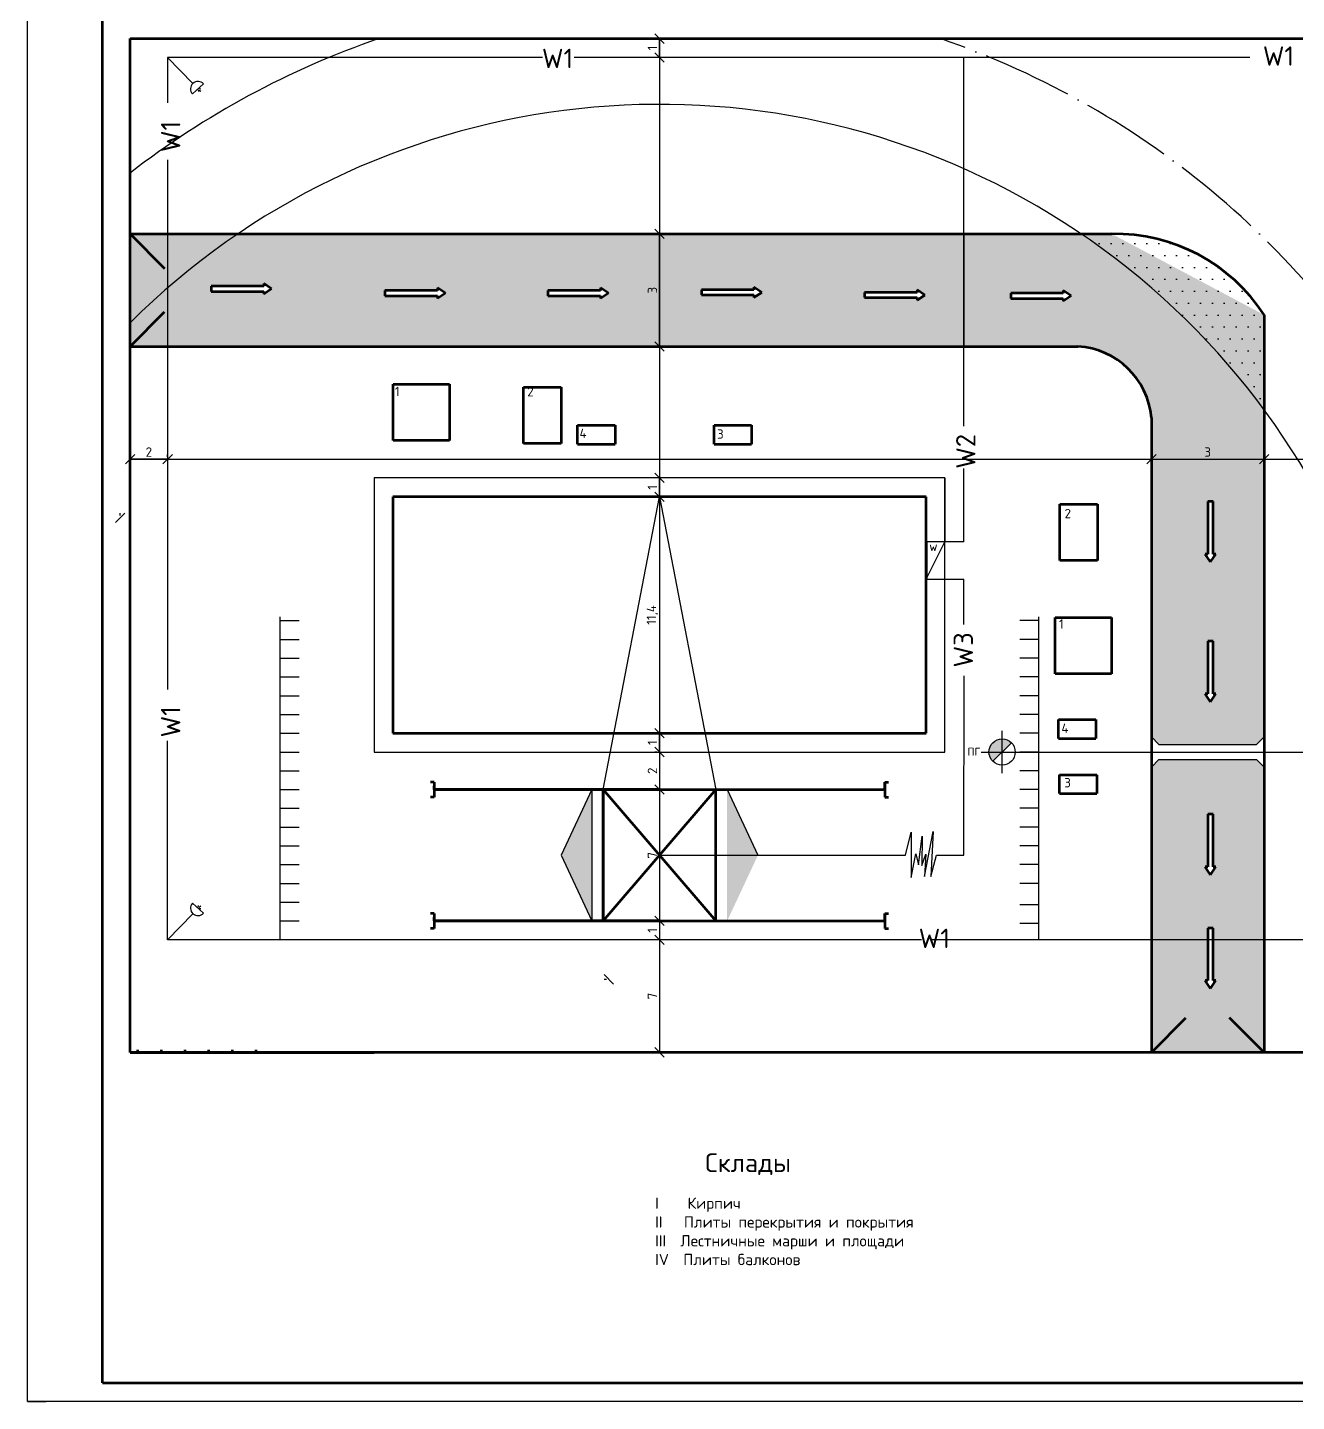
# Model space of a CAD drawing. Header units: millimetres. Extents: x 1612 to 3384, y 1003 to 1844.
# Drawn here: x 2789.6 to 3127.6, y 1002.8 to 1368.8 of the extents above; entities that cross this region are included whole.
import ezdxf

# ---------------------------------------------------------------- set-up
doc = ezdxf.new("R2010")
doc.units = ezdxf.units.MM
doc.linetypes.add('ACAD_ISO04W100', pattern=[30, 24, -3, 0, -3])
doc.layers.add('жирный', color=7, linetype='Continuous', lineweight=60)
doc.styles.add('стиль3', font='isocpeur.ttf')
pattern_1 = [(0, (0, 0), (1.5875, 3.175), [0, -3.175])]

# ---------------------------------------------------------------- blocks, each defined once
blk = doc.blocks.new('_Oblique')
at = {"color": 0, "linetype": 'ByBlock', "lineweight": -2}
blk.add_line((-0.5, -0.5), (0.5, 0.5), dxfattribs=at)

msp = doc.modelspace()

# ---------------------------------------------------------------- hatches: boundary and pattern name
h = msp.add_hatch()
h.set_pattern_fill('DOTS', color=256, scale=2, style=0)
h.set_pattern_definition(pattern_1)
h.paths.add_polyline_path([(2826.918892165882, 1299.462035875211, 0.01706264699127615), (2816.918892165882, 1290.176710560851), (2816.918892165882, 1283.847635251291), (2826.918892165882, 1283.847635251291)])
h.paths.add_polyline_path([(2826.918892165882, 1313.847635251291), (2816.918892165882, 1313.847635251291), (2816.918892165882, 1290.176710560851, -0.01706264699127618), (2826.918892165882, 1299.462035875211)])
h.paths.add_polyline_path([(2957.918892165882, 1313.847635251291), (2845.640308765295, 1313.847635251291, 0.02953837753213298), (2826.918892165882, 1299.462035875211), (2826.918892165882, 1283.847635251291), (2957.918892165882, 1283.847635251291)])
h.paths.add_polyline_path([(2852.505595892581, 1300.620009639753), (2854.605595892582, 1299.220009639753), (2852.505595892581, 1297.820009639753), (2852.505595892581, 1298.520009639753), (2838.505595892582, 1298.520009639753), (2838.505595892582, 1299.920009639753), (2852.505595892581, 1299.920009639753)], flags=16)
h.paths.add_polyline_path([(2884.775808800989, 1298.740443152236), (2898.775808800988, 1298.740443152236), (2898.775808800988, 1299.440443152236), (2900.875808800988, 1298.040443152236), (2898.775808800988, 1296.640443152236), (2898.775808800988, 1297.340443152236), (2884.775808800989, 1297.340443152236)], flags=16)
h.paths.add_polyline_path([(2928.213245288951, 1298.740443152236), (2942.21324528895, 1298.740443152236), (2942.21324528895, 1299.440443152236), (2944.31324528895, 1298.040443152236), (2942.21324528895, 1296.640443152236), (2942.21324528895, 1297.340443152236), (2928.213245288951, 1297.340443152236)], flags=16)
h.paths.add_polyline_path([(2845.640308765295, 1313.847635251291), (2826.918892165882, 1313.847635251291), (2826.918892165882, 1299.462035875211, -0.02953837753213295)], flags=17)
h.paths.add_polyline_path([(3038.918892165882, 1313.847635251291), (2957.918892165882, 1313.847635251291), (2957.918892165882, 1283.847635251291), (3038.918892165882, 1283.847635251291)])
h.paths.add_polyline_path([(2983.053803604432, 1299.676383393811), (2985.153803604432, 1298.276383393811), (2983.053803604432, 1296.876383393811), (2983.053803604432, 1297.576383393811), (2969.053803604433, 1297.576383393811), (2969.053803604433, 1298.976383393811), (2983.053803604432, 1298.976383393811)], flags=16)
h.paths.add_polyline_path([(3012.491140220141, 1298.268607575874), (3026.491140220141, 1298.268607575874), (3026.491140220141, 1298.968607575874), (3028.591140220141, 1297.568607575874), (3026.491140220141, 1296.168607575874), (3026.491140220141, 1296.868607575874), (3012.491140220141, 1296.868607575874)], flags=16)
h.paths.add_polyline_path([(3051.443214212735, 1298.032712241088), (3065.443214212734, 1298.032712241088), (3065.443214212734, 1298.732712241087), (3067.543214212735, 1297.332712241087), (3065.443214212734, 1295.932712241088), (3065.443214212734, 1296.632712241088), (3051.443214212735, 1296.632712241088)], flags=16)
h.paths.add_polyline_path([(3118.918892165882, 1292.278605199114), (3078.340257743644, 1313.847635251291), (3070.213360497056, 1313.847635251291, -0.08507751230552962), (3118.918892165882, 1267.008883707233)], flags=17)
h.paths.add_polyline_path([(3118.918892165882, 1253.847635251291), (3088.918892165882, 1253.847635251291), (3088.918892165882, 1179.847635251291), (3090.918892165882, 1177.847635251291), (3116.918892165882, 1177.847635251291), (3118.918892165882, 1179.847635251291)])
h.paths.add_polyline_path([(3105.358306610931, 1242.569738903089), (3105.358306610931, 1228.56973890309), (3106.05830661093, 1228.56973890309), (3104.658306610931, 1226.469738903089), (3103.258306610931, 1228.56973890309), (3103.958306610931, 1228.56973890309), (3103.958306610931, 1242.569738903089)], flags=16)
h.paths.add_polyline_path([(3105.358306610931, 1205.343732017533), (3105.358306610931, 1191.343732017534), (3106.05830661093, 1191.343732017534), (3104.658306610931, 1189.243732017534), (3103.258306610931, 1191.343732017534), (3103.958306610931, 1191.343732017534), (3103.958306610931, 1205.343732017533)], flags=16)
h.paths.add_polyline_path([(3118.918892165882, 1171.847635251291), (3116.918892165882, 1173.847635251291), (3090.918892165882, 1173.847635251291), (3088.918892165882, 1171.847635251291), (3088.918892165882, 1125.847635251291), (3103.958306610931, 1125.847635251291), (3103.958306610931, 1128.966094669293), (3105.358306610931, 1128.966094669293), (3105.358306610931, 1125.847635251291), (3118.918892165882, 1125.847635251291)])
h.paths.add_polyline_path([(3103.958306610931, 1159.266587718249), (3105.358306610931, 1159.266587718249), (3105.358306610931, 1145.266587718249), (3106.05830661093, 1145.266587718249), (3104.658306610931, 1143.166587718249), (3103.258306610931, 1145.266587718249), (3103.958306610931, 1145.266587718249)], flags=16)
h.paths.add_polyline_path([(3103.958306610931, 1125.847635251291), (3088.918892165882, 1125.847635251291), (3088.918892165882, 1095.847635251291), (3118.918892165882, 1095.847635251291), (3118.918892165882, 1125.847635251291), (3105.358306610931, 1125.847635251291), (3105.358306610931, 1114.966094669294), (3106.05830661093, 1114.966094669294), (3104.658306610931, 1112.866094669294), (3103.258306610931, 1114.966094669294), (3103.958306610931, 1114.966094669294)])
h.paths.add_polyline_path([(2958.674119274749, 1297.3781868014), (2958.674119274749, 1300.473896967225), (2953.336159649659, 1300.473896967225), (2953.336159649659, 1297.3781868014)], flags=9)
h.paths.add_polyline_path([(3102.44944371599, 1253.092408142423), (3105.545153881815, 1253.092408142423), (3105.545153881815, 1258.430367767513), (3102.44944371599, 1258.430367767513)], flags=9)
edge = h.paths.add_edge_path()
edge.add_line((3038.918892165882, 1283.847635251291), (3069.33880373542, 1283.847635251291))
edge.add_arc((3068.191857963769, 1263.075548800123), 20.80372707324131, 4.921279870153796, 86.83958130515259, ccw=False)
edge.add_line((3088.918892165882, 1264.860237378658), (3088.918892165882, 1253.847635251291))
edge.add_line((3088.918892165882, 1253.847635251291), (3118.918892165882, 1253.847635251291))
edge.add_line((3118.918892165882, 1253.847635251291), (3118.918892165882, 1267.008883707233))
edge.add_arc((2957.926834631175, 1148.34314555699), 200.0000000000002, 36.39357973903367, 55.8450683837048)
edge.add_line((3070.213360497056, 1313.847635251291), (3038.918892165882, 1313.847635251291))
edge.add_line((3038.918892165882, 1313.847635251291), (3038.918892165882, 1283.847635251291))
h = msp.add_hatch()
h.set_pattern_fill('DOTS', color=256, scale=2, style=0)
h.set_pattern_definition(pattern_1)
h.paths.add_polyline_path([(3078.340257743644, 1313.847635251291), (3070.213360497056, 1313.847635251291, -0.08507751230552962), (3118.918892165882, 1267.008883707233), (3118.918892165882, 1292.278605199114, 0.2595901672994569)])
h = msp.add_hatch(color=256)
h.dxf.hatch_style = 1
h.paths.add_polyline_path([(3049.15881010298, 1175.847635251291), (3045.65881010298, 1175.847635251291, 0.1989123673796539), (3046.683936368825, 1173.372761517138)])
h.paths.add_polyline_path([(3049.15881010298, 1179.347635251291, 0.4142135623730951), (3045.65881010298, 1175.847635251291), (3049.15881010298, 1175.847635251291)])
h.paths.add_polyline_path([(3051.633683837132, 1178.322508985444, 0.1989123673796642), (3049.15881010298, 1179.347635251291), (3049.15881010298, 1175.847635251291)])
h = msp.add_hatch(color=256)
h.dxf.hatch_style = 1
h.paths.add_polyline_path([(2939.927082578952, 1165.847635251291), (2931.736606667773, 1148.343145556991), (2939.927082578952, 1130.847635251291)])
h = msp.add_hatch(color=256)
h.dxf.hatch_style = 1
h.paths.add_polyline_path([(2975.926590759786, 1165.847635251291), (2984.117066670965, 1148.343145556991), (2975.926590759786, 1130.847635251291)])

# ---------------------------------------------------------------- linework, layer by layer
for p, q in [((2789.586315291055, 1002.848113744167), (2789.586315291055, 1843.848113744167)), ((2789.586315291055, 1002.848113744167), (2789.586315291055, 1843.848113744167)), ((2957.293892165882, 1365.847635251291), (2956.668892165882, 1365.847635251291)), ((2957.918892165882, 1365.847635251291), (2957.918892165882, 1095.847635251291)), ((2957.918892165882, 1360.847635251291), (2957.918892165882, 1365.847635251291)), ((2926.713189899815, 1360.847635251291), (2826.918892165882, 1360.847635251291)), ((2826.918892165882, 1360.847635251291), (2833.647930441622, 1353.917060188208)), ((2826.918892165882, 1360.847635251291), (2826.918892165882, 1348.713514789213)), ((3115.132442383835, 1360.847635251291), (2935.183845762699, 1360.847635251291)), ((2957.293892165882, 1360.847635251291), (2956.668892165882, 1360.847635251291)), ((3038.918892165882, 1262.672510338868), (3038.918892165882, 1360.847635251291)), ((2833.504066269697, 1351.10621933662), (2836.48648109781, 1353.771777775869)), ((2835.035462631976, 1352.232991906915), (2835.105271235264, 1351.73788913081)), ((2835.257543707839, 1352.543133269737), (2835.756784487481, 1352.515589777918)), ((2835.310398769061, 1352.163531907069), (2835.710130121896, 1351.863174044577)), ((2826.918892165882, 1333.608289418003), (2826.918892165882, 1192.501253768759)), ((2957.293892165882, 1313.847635251291), (2956.668892165882, 1313.847635251291)), ((2957.918892165882, 1283.847635251291), (2957.918892165882, 1313.847635251291)), ((2957.918892165882, 1283.847635251291), (2957.918892165882, 1313.847635251291)), ((3038.918892165882, 1313.847635251291), (3038.918892165882, 1283.847635251291)), ((2957.293892165882, 1283.847635251291), (2956.668892165882, 1283.847635251291)), ((2816.918892165882, 1254.472635251291), (2816.918892165882, 1255.097635251291)), ((2816.918892165882, 1253.847635251291), (3239.918892165882, 1253.847635251291)), ((2826.918892165882, 1253.847635251291), (2816.918892165882, 1253.847635251291)), ((2826.918892165882, 1254.472635251291), (2826.918892165882, 1255.097635251291)), ((3088.918892165882, 1254.472635251291), (3088.918892165882, 1255.097635251291)), ((3088.918892165882, 1253.847635251291), (3118.918892165882, 1253.847635251291)), ((3118.918892165882, 1254.472635251291), (3118.918892165882, 1255.097635251291)), ((3033.918892165882, 1248.847635251291), (2881.918892165882, 1248.847635251291)), ((2881.918892165882, 1248.847635251291), (2881.918892165882, 1175.847635251291)), ((2957.293892165882, 1248.847635251291), (2956.668892165882, 1248.847635251291)), ((2957.918892165882, 1243.847635251291), (2957.918892165882, 1248.847635251291)), ((3033.918892165882, 1175.847635251291), (3033.918892165882, 1248.847635251291)), ((3033.918892165882, 1248.847635251291), (3033.918892165882, 1231.847635251291)), ((3038.918892165882, 1231.847635251291), (3038.918892165882, 1251.32246726265)), ((2942.927082578952, 1165.847635251291), (2957.918892165882, 1243.847635251291)), ((2957.293892165882, 1243.847635251291), (2956.668892165882, 1243.847635251291)), ((2957.293892165882, 1243.847635251291), (2956.668892165882, 1243.847635251291)), ((2957.918892165882, 1243.847635251291), (2957.918892165882, 1180.847635251291)), ((2957.918892165882, 1243.847635251291), (2972.926590759786, 1165.847635251291)), ((2814.278936891384, 1238.820294138909), (2814.278936891384, 1239.445294138909)), ((3038.918892165882, 1231.847635251291), (3028.918892165882, 1231.847635251291)), ((3028.918892165882, 1221.847635251291), (3033.918892165882, 1231.847635251291)), ((3028.918892165882, 1221.847635251291), (3038.918892165882, 1221.847635251291)), ((3038.918892165882, 1209.84277685047), (3038.918892165882, 1221.847635251291)), ((2856.918892165882, 1125.847635251291), (2856.918892165882, 1211.847635251291)), ((3058.918892165882, 1125.847635251291), (3058.918892165882, 1211.847635251291)), ((3058.918892165882, 1125.847635251291), (3058.918892165882, 1211.847635251291)), ((2856.918892165882, 1210.847635251291), (2861.918892165882, 1210.847635251291)), ((3058.918892165882, 1210.847635251291), (3053.918892165882, 1210.847635251291)), ((2856.918892165882, 1205.847635251291), (2861.918892165882, 1205.847635251291)), ((3058.918892165882, 1205.847635251291), (3053.918892165882, 1205.847635251291)), ((2856.918892165882, 1200.847635251291), (2861.918892165882, 1200.847635251291)), ((3058.918892165882, 1200.847635251291), (3053.918892165882, 1200.847635251291)), ((2856.918892165882, 1195.847635251291), (2861.918892165882, 1195.847635251291)), ((3038.918892165882, 1148.343145556991), (3039.037418447796, 1196.170489135631)), ((3058.918892165882, 1195.847635251291), (3053.918892165882, 1195.847635251291)), ((2856.918892165882, 1190.847635251291), (2861.918892165882, 1190.847635251291)), ((3058.918892165882, 1190.847635251291), (3053.918892165882, 1190.847635251291)), ((2856.918892165882, 1185.847635251291), (2861.918892165882, 1185.847635251291)), ((3058.918892165882, 1185.847635251291), (3053.918892165882, 1185.847635251291)), ((2826.918892165882, 1125.847635251291), (2826.918892165882, 1178.847635251291)), ((2856.918892165882, 1180.847635251291), (2861.918892165882, 1180.847635251291)), ((2957.293892165882, 1180.847635251291), (2956.668892165882, 1180.847635251291)), ((2957.293892165882, 1180.847635251291), (2956.668892165882, 1180.847635251291)), ((2957.918892165882, 1175.847635251291), (2957.918892165882, 1180.847635251291)), ((3049.15881010298, 1170.247635251291), (3049.15881010298, 1181.447635251291)), ((3058.918892165882, 1180.847635251291), (3053.918892165882, 1180.847635251291)), ((3088.918892165882, 1175.847635251291), (3088.918892165882, 1179.847635251291)), ((3088.918892165882, 1179.847635251291), (3090.918892165882, 1177.847635251291)), ((3116.918892165882, 1177.847635251291), (3118.918892165882, 1179.847635251291)), ((3118.918892165882, 1175.847635251291), (3118.918892165882, 1179.847635251291)), ((2856.918892165882, 1175.847635251291), (2861.918892165882, 1175.847635251291)), ((2881.918892165882, 1175.847635251291), (3033.918892165882, 1175.847635251291)), ((2881.918892165882, 1175.847635251291), (2957.918892165882, 1175.847635251291)), ((2957.293892165882, 1175.847635251291), (2956.668892165882, 1175.847635251291)), ((2957.293892165882, 1175.847635251291), (2956.668892165882, 1175.847635251291)), ((2957.918892165882, 1175.847635251291), (2957.918892165882, 1165.847635251291)), ((3043.55881010298, 1175.847635251291), (3054.75881010298, 1175.847635251291)), ((3051.633683837132, 1178.322508985444), (3046.683936368825, 1173.372761517138)), ((3052.65881010298, 1175.847635251291), (3234.632497485481, 1175.847635251291)), ((3058.918892165882, 1175.847635251291), (3053.918892165882, 1175.847635251291)), ((3088.918892165882, 1175.847635251291), (3088.918892165882, 1177.847635251291)), ((3088.918892165882, 1095.847635251291), (3088.918892165882, 1175.847635251291)), ((3090.918892165882, 1177.847635251291), (3116.918892165882, 1177.847635251291)), ((3088.918892165882, 1171.847635251291), (3090.918892165882, 1173.847635251291)), ((3090.918892165882, 1173.847635251291), (3116.918892165882, 1173.847635251291)), ((3116.918892165882, 1173.847635251291), (3118.918892165882, 1171.847635251291)), ((2856.918892165882, 1170.847635251291), (2861.918892165882, 1170.847635251291)), ((3058.918892165882, 1170.847635251291), (3053.918892165882, 1170.847635251291)), ((2856.918892165882, 1165.847635251291), (2861.918892165882, 1165.847635251291)), ((2939.927082578952, 1165.847635251291), (2931.736606667773, 1148.343145556991)), ((2942.927082578952, 1165.847635251291), (2939.927082578952, 1165.847635251291)), ((2939.927082578952, 1165.847635251291), (2939.927082578952, 1130.847635251291)), ((2939.927082578952, 1165.847635251291), (2939.927082578952, 1130.847635251291)), ((2957.293892165882, 1165.847635251291), (2956.668892165882, 1165.847635251291)), ((2957.293892165882, 1165.847635251291), (2956.668892165882, 1165.847635251291)), ((2957.918892165882, 1165.847635251291), (2957.918892165882, 1130.847635251291)), ((2972.926590759786, 1165.847635251291), (2975.926590759786, 1165.847635251291)), ((2975.926590759786, 1165.847635251291), (2984.117066670965, 1148.343145556991)), ((3058.918892165882, 1165.847635251291), (3053.918892165882, 1165.847635251291)), ((2856.918892165882, 1160.847635251291), (2861.918892165882, 1160.847635251291)), ((3058.918892165882, 1160.847635251291), (3053.918892165882, 1160.847635251291)), ((2856.918892165882, 1155.847635251291), (2861.918892165882, 1155.847635251291)), ((3023.469969719946, 1148.343145556991), (3024.948346927212, 1154.488154520782)), ((3024.948346927212, 1154.488154520782), (3024.948346927212, 1142.425952623761)), ((3026.909212319078, 1145.766145040249), (3027.871255529976, 1153.448208296421)), ((3027.871255529976, 1153.448208296421), (3027.814664111455, 1145.596688421966)), ((3028.493750229755, 1142.715915360327), (3030.757374258733, 1154.634409899815)), ((3030.757374258733, 1154.634409899815), (3030.134879558954, 1142.659431579368)), ((3058.918892165882, 1155.847635251291), (3053.918892165882, 1155.847635251291)), ((2856.918892165882, 1150.847635251291), (2861.918892165882, 1150.847635251291)), ((3058.918892165882, 1150.847635251291), (3053.918892165882, 1150.847635251291)), ((2856.918892165882, 1145.847635251291), (2861.918892165882, 1145.847635251291)), ((2931.736606667773, 1148.343145556991), (2939.927082578952, 1130.847635251291)), ((2957.918892165882, 1148.343145556991), (3023.469969719946, 1148.343145556991)), ((3024.948346927212, 1142.425952623761), (3026.20240840003, 1148.68464253615)), ((3026.20240840003, 1148.68464253615), (3026.20240840003, 1148.68464253615)), ((3026.20240840003, 1148.68464253615), (3026.20240840003, 1148.68464253615)), ((3026.20240840003, 1148.68464253615), (3026.909212319078, 1145.766145040249)), ((3027.814664111455, 1145.596688421966), (3028.833298740873, 1148.646918101888)), ((3027.814664111455, 1145.596688421966), (3027.814664111455, 1145.596688421966)), ((3028.833298740873, 1148.646918101888), (3028.493750229755, 1142.715915360327)), ((3030.134879558954, 1142.659431579368), (3031.722830401038, 1148.343145556991)), ((3031.722830401038, 1148.343145556991), (3033.918892165882, 1148.343145556991)), ((3033.918892165882, 1148.343145556991), (3038.918892165882, 1148.343145556991)), ((3058.918892165882, 1145.847635251291), (3053.918892165882, 1145.847635251291)), ((2856.918892165882, 1140.847635251291), (2861.918892165882, 1140.847635251291)), ((3058.918892165882, 1140.847635251291), (3053.918892165882, 1140.847635251291)), ((2833.504066269697, 1135.589051165962), (2836.48648109781, 1132.923492726713)), ((2835.035462631976, 1134.462278595668), (2835.105271235264, 1134.957381371773)), ((2835.310398769061, 1134.531738595513), (2835.710130121896, 1134.832096458005)), ((2856.918892165882, 1135.847635251291), (2861.918892165882, 1135.847635251291)), ((3058.918892165882, 1135.165501424948), (3053.918892165882, 1135.165501424948)), ((2826.918892165882, 1125.847635251291), (2833.647930441622, 1132.778210314374)), ((2835.257543707839, 1134.152137232846), (2835.756784487481, 1134.179680724664)), ((2856.918892165882, 1125.847635251291), (2856.918892165882, 1130.847635251291)), ((2856.918892165882, 1130.847635251291), (2861.918892165882, 1130.847635251291)), ((2939.927082578952, 1130.847635251291), (2939.927082578952, 1130.847635251291)), ((2939.927082578952, 1130.847635251291), (2939.927082578952, 1130.847635251291)), ((2957.293892165882, 1130.847635251291), (2956.668892165882, 1130.847635251291)), ((2957.293892165882, 1130.847635251291), (2956.668892165882, 1130.847635251291)), ((2957.918892165882, 1130.847635251291), (2957.918892165882, 1125.847635251291)), ((3058.918892165882, 1130.165501424948), (3053.918892165882, 1130.165501424948)), ((3027.675944260512, 1125.847635251291), (2826.918892165882, 1125.847635251291)), ((2957.293892165882, 1125.847635251291), (2956.668892165882, 1125.847635251291)), ((2957.293892165882, 1125.847635251291), (2956.668892165882, 1125.847635251291)), ((2957.918892165882, 1125.847635251291), (2957.918892165882, 1095.847635251291)), ((3234.918892165882, 1125.847635251291), (3030.28795853228, 1125.847635251291)), ((2943.770719156783, 1115.295840338931), (2943.145719156783, 1115.295840338931)), ((2939.927082578952, 1095.847635251291), (2939.927082578952, 1095.847635251291)), ((2957.293892165882, 1095.847635251291), (2956.668892165882, 1095.847635251291)), ((2809.586315291055, 1007.848113744167), (2809.586315291055, 1007.848113744167)), ((3383.586315291055, 1002.848113744167), (2789.586315291055, 1002.848113744167)), ((2789.586315291055, 1002.848113744167), (2794.586315291055, 1002.848113744167))]:
    msp.add_line(p, q)
at = {"lineweight": 60}
for p, q in [((2809.586315291055, 1007.848113744167), (2809.586315291055, 1838.848113744167)), ((2816.918892165882, 1313.847635251291), (3078.340257743644, 1313.847635251291)), ((2816.918892165882, 1313.847635251291), (2826.091031723743, 1304.635043003117)), ((2957.918892165882, 1313.847635251291), (3038.918892165882, 1313.847635251291)), ((2838.505595892582, 1299.920009639753), (2838.505595892582, 1298.520009639753)), ((2852.505595892581, 1299.920009639753), (2838.505595892582, 1299.920009639753)), ((2852.505595892581, 1300.620009639753), (2852.505595892581, 1299.920009639753)), ((2854.605595892582, 1299.220009639753), (2852.505595892581, 1300.620009639753)), ((2854.605595892582, 1299.220009639753), (2852.505595892581, 1297.820009639753)), ((2898.775808800988, 1299.440443152236), (2898.775808800988, 1298.740443152236)), ((2900.875808800988, 1298.040443152236), (2898.775808800988, 1299.440443152236)), ((2942.21324528895, 1299.440443152236), (2942.21324528895, 1298.740443152236)), ((2944.31324528895, 1298.040443152236), (2942.21324528895, 1299.440443152236)), ((2983.053803604432, 1299.676383393811), (2983.053803604432, 1298.976383393811)), ((2985.153803604432, 1298.276383393811), (2983.053803604432, 1299.676383393811)), ((2838.505595892582, 1298.520009639753), (2852.505595892581, 1298.520009639753)), ((2852.505595892581, 1298.520009639753), (2852.505595892581, 1297.820009639753)), ((2884.775808800989, 1298.740443152236), (2884.775808800989, 1297.340443152236)), ((2898.775808800988, 1298.740443152236), (2884.775808800989, 1298.740443152236)), ((2884.775808800989, 1297.340443152236), (2898.775808800988, 1297.340443152236)), ((2900.875808800988, 1298.040443152236), (2898.775808800988, 1296.640443152236)), ((2898.775808800988, 1297.340443152236), (2898.775808800988, 1296.640443152236)), ((2928.213245288951, 1298.740443152236), (2928.213245288951, 1297.340443152236)), ((2942.21324528895, 1298.740443152236), (2928.213245288951, 1298.740443152236)), ((2928.213245288951, 1297.340443152236), (2942.21324528895, 1297.340443152236)), ((2944.31324528895, 1298.040443152236), (2942.21324528895, 1296.640443152236)), ((2942.21324528895, 1297.340443152236), (2942.21324528895, 1296.640443152236)), ((2969.053803604433, 1298.976383393811), (2969.053803604433, 1297.576383393811)), ((2983.053803604432, 1298.976383393811), (2969.053803604433, 1298.976383393811)), ((2969.053803604433, 1297.576383393811), (2983.053803604432, 1297.576383393811)), ((2985.153803604432, 1298.276383393811), (2983.053803604432, 1296.876383393811)), ((2983.053803604432, 1297.576383393811), (2983.053803604432, 1296.876383393811)), ((3012.491140220141, 1298.268607575874), (3012.491140220141, 1296.868607575874)), ((3026.491140220141, 1298.268607575874), (3012.491140220141, 1298.268607575874)), ((3012.491140220141, 1296.868607575874), (3026.491140220141, 1296.868607575874)), ((3026.491140220141, 1298.968607575874), (3026.491140220141, 1298.268607575874)), ((3028.591140220141, 1297.568607575874), (3026.491140220141, 1298.968607575874)), ((3028.591140220141, 1297.568607575874), (3026.491140220141, 1296.168607575874)), ((3026.491140220141, 1296.868607575874), (3026.491140220141, 1296.168607575874)), ((3051.443214212735, 1298.032712241088), (3051.443214212735, 1296.632712241088)), ((3065.443214212734, 1298.032712241088), (3051.443214212735, 1298.032712241088)), ((3051.443214212735, 1296.632712241088), (3065.443214212734, 1296.632712241088)), ((3065.443214212734, 1298.732712241087), (3065.443214212734, 1298.032712241088)), ((3067.543214212735, 1297.332712241087), (3065.443214212734, 1298.732712241087)), ((3067.543214212735, 1297.332712241087), (3065.443214212734, 1295.932712241088)), ((3065.443214212734, 1296.632712241088), (3065.443214212734, 1295.932712241088)), ((2816.918892165882, 1283.847635251291), (2826.091031723743, 1293.060227499465)), ((3118.918892165882, 1292.278605199114), (3118.918892165882, 1095.847635251291)), ((2816.918892165882, 1283.847635251291), (3069.338803735416, 1283.847635251291)), ((3088.918892165882, 1264.860237378658), (3088.918892165882, 1095.847635251291)), ((3105.358306610931, 1242.569738903089), (3103.958306610931, 1242.569738903089)), ((3103.958306610931, 1242.569738903089), (3103.958306610931, 1228.56973890309)), ((3105.358306610931, 1228.56973890309), (3105.358306610931, 1242.569738903089)), ((3103.958306610931, 1228.56973890309), (3103.258306610931, 1228.56973890309)), ((3104.658306610931, 1226.469738903089), (3103.258306610931, 1228.56973890309)), ((3104.658306610931, 1226.469738903089), (3106.05830661093, 1228.56973890309)), ((3106.05830661093, 1228.56973890309), (3105.358306610931, 1228.56973890309)), ((3105.358306610931, 1205.343732017533), (3103.958306610931, 1205.343732017533)), ((3103.958306610931, 1205.343732017533), (3103.958306610931, 1191.343732017534)), ((3105.358306610931, 1191.343732017534), (3105.358306610931, 1205.343732017533)), ((3103.958306610931, 1191.343732017534), (3103.258306610931, 1191.343732017534)), ((3104.658306610931, 1189.243732017534), (3103.258306610931, 1191.343732017534)), ((3104.658306610931, 1189.243732017534), (3106.05830661093, 1191.343732017534)), ((3106.05830661093, 1191.343732017534), (3105.358306610931, 1191.343732017534)), ((3105.358306610931, 1159.266587718249), (3103.958306610931, 1159.266587718249)), ((3103.958306610931, 1159.266587718249), (3103.958306610931, 1145.266587718249)), ((3105.358306610931, 1145.266587718249), (3105.358306610931, 1159.266587718249)), ((3103.958306610931, 1145.266587718249), (3103.258306610931, 1145.266587718249)), ((3104.658306610931, 1143.166587718249), (3103.258306610931, 1145.266587718249)), ((3104.658306610931, 1143.166587718249), (3106.05830661093, 1145.266587718249)), ((3106.05830661093, 1145.266587718249), (3105.358306610931, 1145.266587718249)), ((3105.358306610931, 1128.966094669293), (3103.958306610931, 1128.966094669293)), ((3103.958306610931, 1128.966094669293), (3103.958306610931, 1114.966094669294)), ((3105.358306610931, 1114.966094669294), (3105.358306610931, 1128.966094669293)), ((3103.958306610931, 1114.966094669294), (3103.258306610931, 1114.966094669294)), ((3104.658306610931, 1112.866094669294), (3103.258306610931, 1114.966094669294)), ((3104.658306610931, 1112.866094669294), (3106.05830661093, 1114.966094669294)), ((3106.05830661093, 1114.966094669294), (3105.358306610931, 1114.966094669294)), ((3088.918892165882, 1095.847635251291), (3098.131484414055, 1105.019774809153)), ((3118.918892165882, 1095.847635251291), (3109.706299917708, 1105.019774809153)), ((2816.918892165882, 1095.847635251291), (2821.118892165882, 1095.847635251291)), ((2819.018892165881, 1095.847635251291), (2819.018892165881, 1096.547635251291)), ((2823.218892165882, 1095.847635251291), (2827.418892165882, 1095.847635251291)), ((2825.318892165882, 1095.847635251291), (2825.318892165882, 1096.547635251291)), ((2829.518892165882, 1095.847635251291), (2833.718892165882, 1095.847635251291)), ((2831.618892165881, 1095.847635251291), (2831.618892165881, 1096.547635251291)), ((2835.818892165881, 1095.847635251291), (2840.018892165883, 1095.847635251291)), ((2837.918892165882, 1095.847635251291), (2837.918892165882, 1096.547635251291)), ((2842.118892165882, 1095.847635251291), (2846.318892165881, 1095.847635251291)), ((2844.218892165882, 1095.847635251291), (2844.218892165882, 1096.547635251291)), ((2848.418892165882, 1095.847635251291), (2852.618892165881, 1095.847635251291)), ((2850.518892165881, 1095.847635251291), (2850.518892165881, 1096.547635251291)), ((2809.586315291055, 1007.848113744167), (3378.586315291055, 1007.848113744167))]:
    msp.add_line(p, q, dxfattribs=at)
msp.add_circle((3049.15881010298, 1175.847635251291), 3.5)
for centre, radius, start, end in [((2957.926834631176, 1148.343145556991), 230, 108.9730346579246, 127.8123974920595), ((2834.995273683753, 1352.438998556245), 2, 41.78902097584242, 221.7890209758424), ((2957.926834631176, 1148.343145556991), 200, 344.7828777844487, 134.8327524379494), ((2834.995273683753, 1134.256271946338), 2, 138.2109790241576, 318.2109790241576)]:
    msp.add_arc(centre, radius, start, end)
at = {"linetype": 'ACAD_ISO04W100'}
msp.add_arc((2957.926834631176, 1148.343145556991), 230, 346.8064452975869, 71.02696534207539, dxfattribs=at)
at = {"lineweight": 60}
for centre, radius, start, end in [((3079.257157224237, 1266.617055888502), 47.23947852805139, 32.90328143841301, 91.11215811958918), ((3068.19185796377, 1263.075548800123), 20.80372707324129, 4.921279870153077, 86.83958130516515)]:
    msp.add_arc(centre, radius, start, end, dxfattribs=at)
at = {"layer": 'жирный'}
for p, q in [((2816.918892165882, 1365.847635251291), (3239.918892165882, 1365.847635251291)), ((2816.918892165882, 1095.847635251291), (2816.918892165882, 1365.847635251291)), ((2886.963464763187, 1273.781565449033), (2901.963464763187, 1273.781565449033)), ((2886.963464763187, 1258.781565449033), (2886.963464763187, 1273.781565449033)), ((2901.963464763187, 1273.781565449033), (2901.963464763187, 1258.781565449033)), ((2921.694381584003, 1273.00168095531), (2931.694381584003, 1273.00168095531)), ((2921.694381584003, 1258.00168095531), (2921.694381584003, 1273.00168095531)), ((2931.694381584003, 1273.00168095531), (2931.694381584003, 1258.00168095531)), ((2936.069637761707, 1257.856011146435), (2936.069637761707, 1262.856011146435)), ((2936.069637761707, 1262.856011146435), (2946.069637761707, 1262.856011146435)), ((2946.069637761707, 1262.856011146435), (2946.069637761707, 1257.856011146435)), ((2972.447722749891, 1257.856011146435), (2972.447722749891, 1262.856011146435)), ((2972.447722749891, 1262.856011146435), (2982.447722749891, 1262.856011146435)), ((2982.447722749891, 1262.856011146435), (2982.447722749891, 1257.856011146435)), ((2901.963464763187, 1258.781565449033), (2886.963464763187, 1258.781565449033)), ((2931.694381584003, 1258.00168095531), (2921.694381584003, 1258.00168095531)), ((2936.069637761707, 1257.856011146435), (2946.069637761707, 1257.856011146435)), ((2972.447722749891, 1257.856011146435), (2982.447722749891, 1257.856011146435)), ((3028.918892165882, 1243.847635251291), (2886.918892165882, 1243.847635251291)), ((2886.918892165882, 1243.847635251291), (2886.918892165882, 1180.847635251291)), ((3028.918892165882, 1180.847635251291), (3028.918892165882, 1243.847635251291)), ((3064.572762110588, 1241.855705391378), (3074.572762110588, 1241.855705391378)), ((3064.572762110588, 1226.855705391378), (3064.572762110588, 1241.855705391378)), ((3074.572762110588, 1241.855705391378), (3074.572762110588, 1226.855705391378)), ((3028.918892165882, 1231.847635251291), (3028.918892165882, 1221.847635251291)), ((3074.572762110588, 1226.855705391378), (3064.572762110588, 1226.855705391378)), ((3063.279590167159, 1211.640374897637), (3078.279590167159, 1211.640374897637)), ((3063.279590167159, 1196.640374897637), (3063.279590167159, 1211.640374897637)), ((3078.279590167159, 1211.640374897637), (3078.279590167159, 1196.640374897637)), ((3078.279590167159, 1196.640374897637), (3063.279590167159, 1196.640374897637)), ((3064.162370738947, 1179.46724280203), (3064.162370738947, 1184.46724280203)), ((3064.162370738947, 1184.46724280203), (3074.162370738947, 1184.46724280203)), ((3074.162370738947, 1184.46724280203), (3074.162370738947, 1179.46724280203)), ((2886.918892165882, 1180.847635251291), (3028.918892165882, 1180.847635251291)), ((3064.162370738947, 1179.46724280203), (3074.162370738947, 1179.46724280203)), ((2897.918892165882, 1167.847635251291), (2896.918892165882, 1167.847635251291)), ((2897.918892165882, 1167.847635251291), (2897.918892165882, 1165.847635251291)), ((3017.918892165882, 1165.847635251291), (3017.918892165882, 1167.847635251291)), ((3017.918892165882, 1167.847635251291), (3017.918892165882, 1163.847635251291)), ((3017.918892165882, 1167.847635251291), (3018.918892165882, 1167.847635251291)), ((3064.407414852317, 1164.770144005034), (3064.407414852317, 1169.770144005034)), ((3064.407414852317, 1169.770144005034), (3074.407414852317, 1169.770144005034)), ((3074.407414852317, 1169.770144005034), (3074.407414852317, 1164.770144005034)), ((2897.918892165882, 1163.847635251291), (2896.918892165882, 1163.847635251291)), ((2897.918892165882, 1165.847635251291), (2897.918892165882, 1166.847635251291)), ((2957.918892165882, 1165.847635251291), (2897.918892165882, 1165.847635251291)), ((2897.918892165882, 1165.847635251291), (3017.918892165882, 1165.847635251291)), ((2897.918892165882, 1165.847635251291), (2897.918892165882, 1163.847635251291)), ((2942.927082578952, 1165.847635251291), (2942.918892165882, 1130.847635251291)), ((2972.926590759786, 1165.847635251291), (2942.918892165882, 1130.847635251291)), ((2942.918892165882, 1130.847635251291), (2942.927082578952, 1165.847635251291)), ((2957.918892165882, 1165.847635251291), (2942.927082578952, 1165.847635251291)), ((2942.927082578952, 1165.847635251291), (2972.918892165882, 1130.847635251291)), ((2972.918892165882, 1130.847635251291), (2972.926590759786, 1165.847635251291)), ((3017.918892165882, 1163.847635251291), (3018.918892165882, 1163.847635251291)), ((3064.407414852317, 1164.770144005034), (3074.407414852317, 1164.770144005034)), ((2897.918892165882, 1132.847635251291), (2896.918892165882, 1132.847635251291)), ((2897.918892165882, 1132.847635251291), (2897.918892165882, 1130.847635251291)), ((2897.918892165882, 1130.847635251291), (2897.918892165882, 1131.847635251291)), ((3017.918892165882, 1130.847635251291), (3017.918892165882, 1132.847635251291)), ((3017.918892165882, 1132.847635251291), (3017.918892165882, 1128.847635251291)), ((3017.918892165882, 1132.847635251291), (3018.918892165882, 1132.847635251291)), ((2897.918892165882, 1128.847635251291), (2896.918892165882, 1128.847635251291)), ((2957.918892165882, 1130.847635251291), (2897.918892165882, 1130.847635251291)), ((2897.918892165882, 1130.847635251291), (3017.918892165882, 1130.847635251291)), ((2897.918892165882, 1130.847635251291), (2897.918892165882, 1128.847635251291)), ((2942.918892165882, 1130.847635251291), (2972.918892165882, 1130.847635251291)), ((3017.918892165882, 1128.847635251291), (3018.918892165882, 1128.847635251291)), ((3239.918892165882, 1095.847635251291), (2816.918892165882, 1095.847635251291)), ((2816.918892165882, 1095.847635251291), (2881.918892165882, 1095.847635251291))]:
    msp.add_line(p, q, dxfattribs=at)

# ---------------------------------------------------------------- block references
at = {"xscale": 2.5, "yscale": 2.5, "zscale": 2.5}
for p, rotation in [((2957.918892165882, 1365.847635251291), 90), ((2957.918892165882, 1360.847635251291), 270), ((2957.918892165882, 1313.847635251291), 90), ((2957.918892165882, 1283.847635251291), 270), ((2816.918892165882, 1253.847635251291), 180), ((3088.918892165882, 1253.847635251291), 180), ((2957.918892165882, 1248.847635251291), 90), ((2957.918892165882, 1243.847635251291), 90), ((2957.918892165882, 1243.847635251291), 270), ((2814.278936891384, 1238.195294138909), 180), ((2957.918892165882, 1180.847635251291), 90), ((2957.918892165882, 1180.847635251291), 270), ((2957.918892165882, 1175.847635251291), 270), ((2957.918892165882, 1175.847635251291), 90), ((2957.918892165882, 1165.847635251291), 270), ((2957.918892165882, 1165.847635251291), 90), ((2957.918892165882, 1130.847635251291), 270), ((2957.918892165882, 1130.847635251291), 90), ((2957.918892165882, 1125.847635251291), 270), ((2957.918892165882, 1125.847635251291), 90), ((2944.395719156783, 1115.295840338931), 270), ((2957.918892165882, 1095.847635251291), 270)]:
    msp.add_blockref('_Oblique', p, dxfattribs=dict(at, rotation=rotation))
for p in [(2826.918892165882, 1253.847635251291), (3118.918892165882, 1253.847635251291)]:
    msp.add_blockref('_Oblique', p, dxfattribs=at)

# ---------------------------------------------------------------- texts
at = {"style": 'стиль3'}
for p in [(2926.597131666436, 1358.008136894741), (3118.594139425781, 1358.637584779002), (3026.937347711613, 1123.637584779002)]:
    msp.add_text('W1', height=5.155707851782608, dxfattribs=at).set_placement(p)
for s, p in [('W1', (2830.291866703406, 1335.625641918721)), ('W2', (3042.064383294669, 1251.28458984159)), ('W3', (3041.40773747296, 1198.361154577028)), ('W1', (2830.291866703406, 1179.725837969568))]:
    msp.add_text(s, height=5.155707851782608, rotation=90, dxfattribs=at).set_placement(p)
at = {"char_height": 2.5, "attachment_point": 5, "rotation": 90, "style": 'стиль3'}
for s, insert in [('1', (2956.022262749875, 1363.347635251291)), ('3', (2956.022262749875, 1298.847635251291)), ('1', (2956.022262749876, 1246.347635251291)), ('11,4', (2956.022262749876, 1212.347635251291)), ('1', (2956.022262749876, 1178.347635251291)), ('2', (2956.022262749876, 1170.847635251291)), ('7', (2956.022262749876, 1148.347635251291)), ('1', (2956.022262749876, 1128.347635251291)), ('7', (2956.022262749876, 1110.847635251291))]:
    msp.add_mtext(s, dxfattribs=dict(at, insert=insert))
at = {"attachment_point": 1, "style": 'стиль3'}
for s, width, insert, char_height in [('1', 1.397022954170097, (2887.466877597523, 1273.125602368336), 2.5), ('2', 2.015286927478883, (2922.675746566309, 1273.037513625042), 2.5), ('4', 4.864201432732443, (2936.607472374949, 1262.004833748479), 2.5), ('3', 6.077831117521782, (2973.248040750052, 1261.786405528566), 2.5), ('2', 2.015286927478883, (3065.788258309506, 1240.614124673576), 2.5), ('1', 1.397022954170097, (3064.327883497611, 1211.195370060778), 2.5), ('4', 4.864201432732443, (3064.95649530448, 1183.435773100155), 2.5), ('ПГ', 5.673114635904829, (3039.941783191775, 1176.978655616183), 2.1), ('3', 6.077831117521782, (3065.706631458054, 1168.921129523879), 2.5), ('Склады', 4, (2970.071677297436, 1068.964650280751), 5), ('I    Кирпич \\PII   Плиты перекрытия и покрытия\\PIII  Лестничные марши и площади\\PIV  Плиты балконов', 68.1830662128043, (2956.753074468729, 1057.167534779902), 3)]:
    msp.add_mtext_dynamic_manual_height_columns(s, width=width, gutter_width=12.5, heights=[0], dxfattribs=dict(at, insert=insert, char_height=char_height))
at = {"char_height": 2.5, "attachment_point": 5, "style": 'стиль3'}
for s, insert in [('2', (2821.918892165882, 1255.744264667297)), ('3', (3103.918892165882, 1255.744264667297))]:
    msp.add_mtext(s, dxfattribs=dict(at, insert=insert))
at = {"layer": 'жирный', "insert": (3029.725785755482, 1231.847635251291), "char_height": 2.5, "attachment_point": 1, "style": 'стиль3'}
msp.add_mtext_dynamic_manual_height_columns('w', width=5, gutter_width=12.5, heights=[0], dxfattribs=at)

doc.saveas('drawing.dxf')
